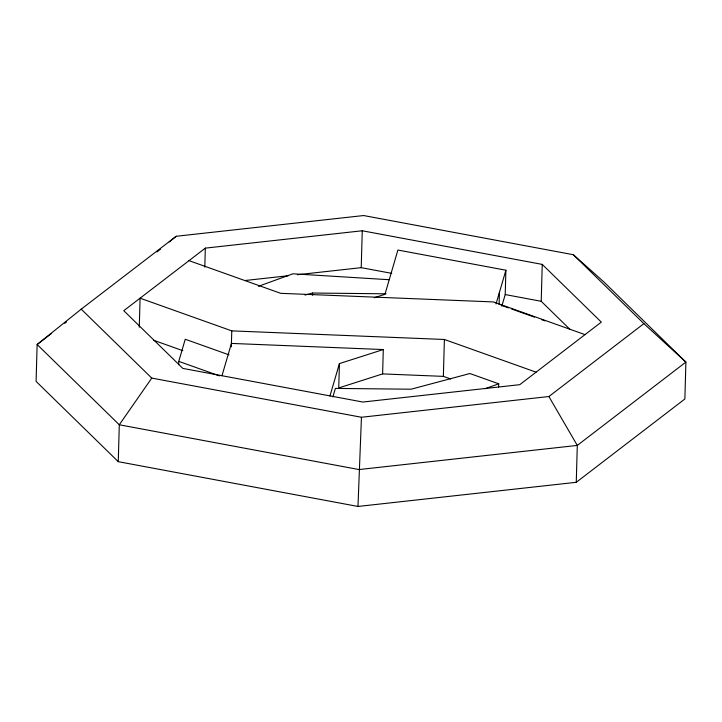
<?xml version="1.0" encoding="UTF-8"?>
<svg xmlns="http://www.w3.org/2000/svg" width="722" height="722" viewBox="0 0 722 722"><rect width="100%" height="100%" fill="white"/><g stroke="black" fill="none" stroke-linecap="round" stroke-linejoin="round"><path stroke-width="1.08" d="M118.264 461.674L119.292 424.78L151.764 378.093L361.451 417.262L548.873 396.531L643.88 323.646L685.9 362.092L684.871 398.986L576.264 482.305L357.977 506.456L118.264 461.674L36.1 381.397L37.129 344.502L81.216 309.16L176.213 236.274L363.644 215.544L573.331 254.713L603.736 281.815L685.9 362.092L577.293 445.411L359.005 469.562L119.292 424.78L37.129 344.502L51.37 333.573M139.274 327.256L140.086 298.186L231.771 330.875L444.391 339.475L536.076 372.164M178.686 364.7L178.776 361.379L185.238 339.25L229 354.845M204.795 267.14L205.328 248.133L362.254 230.769L542.249 264.396L601.318 322.111L519.768 384.673L362.841 402.037L182.846 368.41L123.778 310.695L205.328 248.133M231.329 346.74L231.771 330.875M312.572 295.244L312.635 293.024L386.099 293.809M382.615 373.906L383.292 349.556L339.421 363.59L338.744 387.94L382.615 373.906L443.362 376.37L450.69 378.978M391.766 273.367L361.226 267.663L362.254 230.769M357.977 506.456L361.451 417.262M443.362 376.37L444.391 339.475M499.092 304.522L499.434 292.347M498.613 387.127L498.712 383.806L469.896 373.527L411.08 389.212L335.387 388.409L332.887 396.974M501.835 306.155L505.219 294.567L505.896 270.218L397.903 250.038L384.97 294.305L374.267 297.726M569.956 329.367L541.22 301.291L542.249 264.396M576.264 482.305L577.293 445.411L548.873 396.531M221.961 375.801L231.428 343.419L383.292 349.556M329.963 395.981L339.421 363.59M496.05 303.944L505.896 270.218M157.053 251.933L160.537 249.09M169.246 241.969L176.213 236.274M64.727 323.33L66.505 321.967M258.449 286.3L292.942 273.791L389.041 279.712M485.121 388.734L498.712 383.806M305.009 295.063L312.635 293.024M244.65 280.56L288.367 275.723M297.329 274.73L361.226 267.663M505.219 294.567L541.22 301.291M585 334.62L493.316 301.931L280.705 293.331L189.02 260.642M501.176 305.262L508.468 307.861M511.591 308.98L534.515 317.148M541.807 319.756L544.939 320.866M153.642 340.279L182.819 350.675M178.776 361.379L219.407 375.864M573.331 254.713L643.88 323.646M81.216 309.16L151.764 378.093"/></g></svg>
